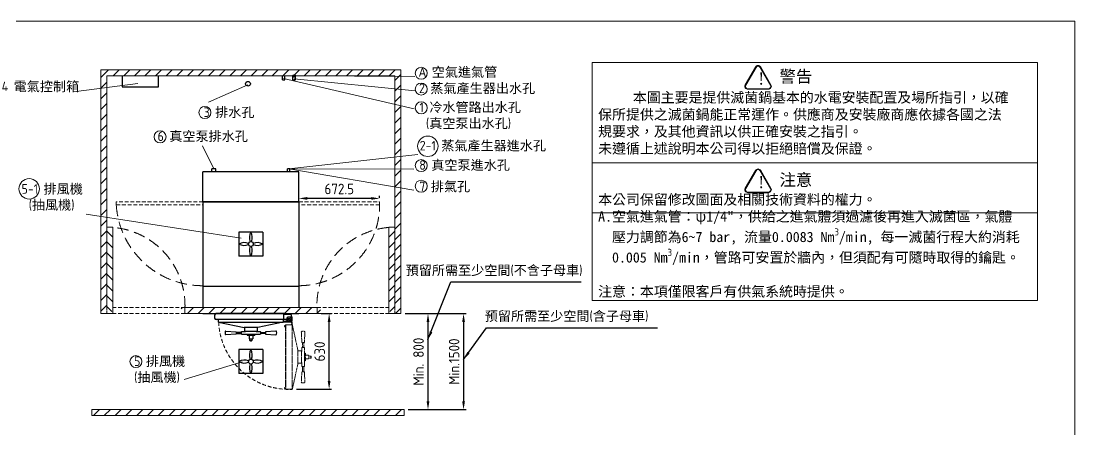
# Model space of a CAD drawing. Header units: millimetres. Extents: x -209246 to -196061, y -22838 to 2725.
# Drawn here: x -204840 to -196061, y -16975 to -13568 of the extents above; entities that cross this region are included whole.
import ezdxf

# ---------------------------------------------------------------- set-up
doc = ezdxf.new("R2010")
doc.units = ezdxf.units.MM
doc.header["$MEASUREMENT"] = 0
doc.linetypes.add('HIDDEN', pattern=[9.525, 6.35, -3.175])
doc.layers.get('0').update_dxf_attribs({"lineweight": 25})
for name, color, linetype, lineweight in [('D', 3, 'Continuous', 13), ('F', 7, 'Continuous', 15), ('H', 2, 'HIDDEN', 15), ('S', 4, 'Continuous', 15)]:
    doc.layers.add(name, color=color, linetype=linetype, lineweight=lineweight)
doc.styles.get("Standard").update_dxf_attribs({"font": 'KAIU.TTF'})
doc.styles.add('STU25', font='isocp2.shx')
doc.dimstyles.new('STU25', dxfattribs={"dimscale": 35, "dimtxt": 2.5, "dimasz": 2, "dimexe": 0.6, "dimexo": 1, "dimgap": 1, "dimtad": 1, "dimdsep": 46, "dimtxsty": 'STU25', "dimcen": 2, "dimazin": 2, "dimtfac": 1, "dimtmove": 0, "dimatfit": 3, "dimfxl": 0, "dimtolj": 1, "dimtzin": 0, "dimarcsym": 0})
doc.dimstyles.new('STU25$7', dxfattribs={"dimscale": 35, "dimtxt": 2.5, "dimasz": 2, "dimexe": 1.25, "dimexo": 0.625, "dimgap": 1, "dimtad": 0, "dimdec": 4, "dimdsep": 46, "dimtxsty": 'STU25', "dimcen": 2.5, "dimazin": 2, "dimtfac": 1, "dimtdec": 4, "dimtmove": 0, "dimatfit": 3, "dimfxl": 0, "dimtolj": 1, "dimtzin": 0, "dimarcsym": 0})

# ---------------------------------------------------------------- blocks, each defined once
blk = doc.blocks.new('*D12')
at = {"layer": 'D', "color": 0, "lineweight": -2}
for p, q in [((-202339.2, -16005.6), (-202252.3, -16005.6)), ((-202273.3, -16566), (-202273.3, -16075.6)), ((-202546, -16636), (-202252.3, -16636))]:
    blk.add_line(p, q, dxfattribs=at)
at = {"layer": 'D', "color": 0}
for points in [[(-202261.6, -16075.6), (-202285, -16075.6), (-202273.3, -16005.6)], [(-202285, -16566), (-202261.6, -16566), (-202273.3, -16636)]]:
    blk.add_solid(points, dxfattribs=at)
at = {"layer": 'Defpoints', "color": 0}
for p in [(-202374.2, -16005.6), (-202273.3, -16005.6), (-202581, -16636)]:
    blk.add_point(p, dxfattribs=at)
at = {"layer": 'D', "color": 0, "insert": (-202352, -16320.8), "char_height": 87.5, "attachment_point": 5, "rotation": 90, "style": 'STU25'}
blk.add_mtext('\\A1;{\\Fisocp2.shx;630}', dxfattribs=at)
blk = doc.blocks.new('*D15')
at = {"layer": 'D', "color": 0, "lineweight": -2}
for p, q in [((-201639.9, -16005.6), (-201428.7, -16005.6)), ((-201449.7, -16075.6), (-201449.7, -16735.6)), ((-201614.4, -16805.6), (-201428.7, -16805.6))]:
    blk.add_line(p, q, dxfattribs=at)
at = {"layer": 'D', "color": 0}
for points in [[(-201438, -16075.6), (-201461.3, -16075.6), (-201449.7, -16005.6)], [(-201461.3, -16735.6), (-201438, -16735.6), (-201449.7, -16805.6)]]:
    blk.add_solid(points, dxfattribs=at)
at = {"layer": 'Defpoints', "color": 0}
for p in [(-201674.9, -16005.6), (-201649.4, -16805.6), (-201449.7, -16805.6)]:
    blk.add_point(p, dxfattribs=at)
at = {"layer": 'D', "color": 0, "insert": (-201528.4, -16405.6), "char_height": 87.5, "attachment_point": 5, "rotation": 90, "style": 'STU25'}
blk.add_mtext('\\A1;{\\Fisocp2.shx;Min. 800}', dxfattribs=at)
blk = doc.blocks.new('*D16')
at = {"layer": 'D', "color": 0, "lineweight": -2}
for p, q in [((-201639.9, -16005.6), (-201132.6, -16005.6)), ((-201153.6, -16075.6), (-201153.6, -16735.6)), ((-201614.4, -16805.6), (-201132.6, -16805.6))]:
    blk.add_line(p, q, dxfattribs=at)
at = {"layer": 'D', "color": 0}
for points in [[(-201141.9, -16075.6), (-201165.2, -16075.6), (-201153.6, -16005.6)], [(-201165.2, -16735.6), (-201141.9, -16735.6), (-201153.6, -16805.6)]]:
    blk.add_solid(points, dxfattribs=at)
at = {"layer": 'Defpoints', "color": 0}
for p in [(-201674.9, -16005.6), (-201649.4, -16805.6), (-201153.6, -16805.6)]:
    blk.add_point(p, dxfattribs=at)
at = {"layer": 'D', "color": 0, "insert": (-201232.3, -16405.6), "char_height": 87.5, "attachment_point": 5, "rotation": 90, "style": 'STU25'}
blk.add_mtext('\\A1;{\\Fisocp2.shx;Min.1500}', dxfattribs=at)
blk = doc.blocks.new('*D19')
at = {"layer": 'D', "color": 0, "lineweight": -2}
for p, q in [((-202524.9, -15040.6), (-202524.9, -15024.8)), ((-201922.4, -15045.8), (-202454.9, -15045.8)), ((-201852.4, -15040.6), (-201852.4, -15024.8))]:
    blk.add_line(p, q, dxfattribs=at)
at = {"layer": 'D', "color": 0}
for points in [[(-202454.9, -15034.1), (-202454.9, -15057.4), (-202524.9, -15045.8)], [(-201922.4, -15057.4), (-201922.4, -15034.1), (-201852.4, -15045.8)]]:
    blk.add_solid(points, dxfattribs=at)
at = {"layer": 'Defpoints', "color": 0}
for p in [(-202524.9, -15045.8), (-202524.9, -15075.6), (-201852.4, -15075.6)]:
    blk.add_point(p, dxfattribs=at)
at = {"layer": 'D', "color": 0, "insert": (-202188.7, -14967), "char_height": 87.5, "attachment_point": 5, "style": 'STU25'}
blk.add_mtext('\\A1;672.5', dxfattribs=at)

msp = doc.modelspace()

# ---------------------------------------------------------------- hatches: boundary and pattern name
msp.add_hatch(color=256).paths.add_polyline_path([(-202564.443, -14014.823, 1), (-202564.443, -14036.344, 1)])
at = {"layer": 'D'}
h = msp.add_hatch(color=11, dxfattribs=at)
edge = h.paths.add_edge_path()
edge.add_line((-198721.418, -13951.118), (-198806.777, -14098.964))
edge.add_arc((-198785.127, -14111.464), 25, 149.9999999, 270)
edge.add_line((-198785.127, -14136.464), (-198614.409, -14136.464))
edge.add_arc((-198614.409, -14111.464), 25, 270, 389.9999999)
edge.add_line((-198592.758, -14098.964), (-198678.117, -13951.118))
edge.add_arc((-198699.768, -13963.618), 25, 30, 150)
edge = h.paths.add_edge_path(flags=16)
edge.add_arc((-198699.768, -13963.618), 20, 30, 150)
edge.add_line((-198717.088, -13953.618), (-198802.447, -14101.464))
edge.add_arc((-198785.127, -14111.464), 20, 149.9999999, 270)
edge.add_line((-198785.127, -14131.464), (-198614.409, -14131.464))
edge.add_arc((-198614.409, -14111.464), 20, 270, 389.9999999)
edge.add_line((-198597.088, -14101.464), (-198682.447, -13953.618))
h = msp.add_hatch(color=11, dxfattribs=at)
edge = h.paths.add_edge_path()
edge.add_ellipse((-198785.127, -14973.082), major_axis=(25, 0), ratio=1, start_angle=149.9999999, end_angle=270)
edge.add_line((-198785.127, -14998.082), (-198614.409, -14998.082))
edge.add_ellipse((-198614.409, -14973.082), major_axis=(25, 0), ratio=1, start_angle=270, end_angle=389.9999999)
edge.add_line((-198592.758, -14960.582), (-198678.117, -14812.736))
edge.add_ellipse((-198699.768, -14825.236), major_axis=(25, 0), ratio=1, start_angle=30, end_angle=150)
edge.add_line((-198721.418, -14812.736), (-198806.777, -14960.582))
edge = h.paths.add_edge_path(flags=16)
edge.add_ellipse((-198785.127, -14973.082), major_axis=(20, 0), ratio=1, start_angle=149.9999999, end_angle=270)
edge.add_line((-198785.127, -14993.082), (-198614.409, -14993.082))
edge.add_ellipse((-198614.409, -14973.082), major_axis=(20, 0), ratio=1, start_angle=270, end_angle=389.9999999)
edge.add_line((-198597.088, -14963.082), (-198682.447, -14815.236))
edge.add_ellipse((-198699.768, -14825.236), major_axis=(20, 0), ratio=1, start_angle=30, end_angle=150)
edge.add_line((-198717.088, -14815.236), (-198802.447, -14963.082))
at = {"layer": 'H', "ltscale": 5}
h = msp.add_hatch(dxfattribs=at)
h.set_pattern_fill('ANSI31', color=256, scale=500, style=0)
h.set_pattern_definition([(45, (14337.91, 207.79), (-44.194174, 44.194174), [])])
h.paths.add_polyline_path([(-204174.943, -16005.583), (-204174.943, -13975.583), (-201674.943, -13975.583), (-201674.943, -16005.583), (-201724.943, -16005.583), (-201724.943, -15955.583), (-201724.943, -14025.583), (-204124.943, -14025.583), (-204124.943, -15955.583), (-204124.943, -16005.583)])
h = msp.add_hatch(dxfattribs=at)
h.set_pattern_fill('ANSI31', color=256, scale=20, angle=270, style=0)
h.set_pattern_definition([(315, (29886.006, 142.28), (44.90128, 44.90128), [])])
h.paths.add_polyline_path([(-204124.943, -15286.368), (-204124.943, -15955.583), (-204099.943, -15998.885), (-204074.943, -15984.451), (-204074.943, -15286.368)])
h = msp.add_hatch(dxfattribs=at)
h.set_pattern_fill('ANSI31', color=256, scale=20, angle=270, style=0)
h.set_pattern_definition([(225, (-435735.89, 142.28), (-44.90128, 44.90128), [])])
h.paths.add_polyline_path([(-201724.943, -15286.368), (-201724.943, -15955.583), (-201749.943, -15998.885), (-201774.943, -15984.451), (-201774.943, -15286.368)])
h = msp.add_hatch(dxfattribs=at)
h.set_pattern_fill('ANSI31', color=256, scale=20, style=0)
h.set_pattern_definition([(45, (29836.006, 142.28), (-44.90128, 44.90128), [])])
h.paths.add_polyline_path([(-202344.158, -16005.583), (-202344.158, -15955.583), (-203505.727, -15955.583), (-203505.727, -16005.583)])
h = msp.add_hatch(dxfattribs=at)
h.set_pattern_fill('ANSI31', color=256, scale=20, style=0)
h.set_pattern_definition([(45, (14075.13, 207.79), (-44.90128, 44.90128), [])])
h.paths.add_polyline_path([(-204249.443, -16805.583), (-204249.443, -16855.583), (-201649.443, -16855.583), (-201649.443, -16805.583)])

# ---------------------------------------------------------------- linework, layer by layer
at = {"linetype": 'Continuous'}
for p, q in [((-202663.11, -14057.958), (-202663.11, -14025.583)), ((-202643.11, -14057.958), (-202643.11, -14025.583)), ((-202574.443, -14057.958), (-202574.443, -14025.583)), ((-202554.443, -14057.958), (-202554.443, -14025.583)), ((-202663.11, -14057.958), (-202643.11, -14057.958)), ((-202574.443, -14057.958), (-202554.443, -14057.958)), ((-203024.943, -15325.583), (-203024.943, -15525.583)), ((-202824.943, -15325.583), (-203024.943, -15325.583)), ((-202824.943, -15325.583), (-202824.943, -15525.583)), ((-202824.943, -15525.583), (-203024.943, -15525.583)), ((-202624.485, -16045.583), (-202624.485, -16069.583)), ((-202599.485, -16035.583), (-202614.485, -16035.583)), ((-202589.485, -16075.583), (-202589.485, -16045.583)), ((-203133.93, -16151.583), (-203046.93, -16156.083)), ((-202976.443, -16153.083), (-202976.443, -16122.583)), ((-202975.443, -16154.083), (-202976.443, -16153.083)), ((-202873.443, -16153.083), (-202874.443, -16154.083)), ((-202873.443, -16122.583), (-202873.443, -16153.083)), ((-202715.955, -16151.583), (-202802.955, -16156.083)), ((-202656.243, -16069.583), (-202624.485, -16069.583)), ((-202589.485, -16075.583), (-202656.243, -16075.583)), ((-203046.93, -16177.083), (-203133.93, -16181.583)), ((-203046.93, -16156.083), (-203046.93, -16177.083)), ((-203003.693, -16161.833), (-203046.93, -16161.833)), ((-203046.93, -16171.333), (-203003.693, -16171.333)), ((-203003.693, -16156.583), (-203002.193, -16155.083)), ((-203003.693, -16176.583), (-203003.693, -16156.583)), ((-203003.693, -16176.583), (-203002.193, -16178.083)), ((-203002.193, -16155.083), (-202969.943, -16155.083)), ((-203002.193, -16178.083), (-202847.693, -16178.083)), ((-202874.443, -16154.083), (-202975.443, -16154.083)), ((-202969.943, -16155.083), (-202969.943, -16154.083)), ((-202879.943, -16154.083), (-202879.943, -16155.083)), ((-202879.943, -16155.083), (-202847.693, -16155.083)), ((-202846.193, -16156.583), (-202847.693, -16155.083)), ((-202846.193, -16176.583), (-202847.693, -16178.083)), ((-202846.193, -16156.583), (-202846.193, -16176.583)), ((-202846.193, -16161.833), (-202802.955, -16161.833)), ((-202802.955, -16171.333), (-202846.193, -16171.333)), ((-202802.955, -16156.083), (-202802.955, -16177.083)), ((-202802.955, -16177.083), (-202715.955, -16181.583)), ((-203024.943, -16305.583), (-203024.943, -16505.583)), ((-202824.943, -16305.583), (-203024.943, -16305.583)), ((-202824.943, -16305.583), (-202824.943, -16505.583)), ((-202824.943, -16505.583), (-203024.943, -16505.583))]:
    msp.add_line(p, q, dxfattribs=at)
for p, q in [((-203324.943, -15075.583), (-203324.943, -14825.583)), ((-202524.943, -14825.583), (-203324.943, -14825.583)), ((-203249.943, -14825.583), (-203249.943, -14800.583)), ((-203217.943, -14800.583), (-203249.943, -14800.583)), ((-203217.943, -14825.583), (-203217.943, -14800.583)), ((-202619.943, -14825.583), (-202619.943, -14800.583)), ((-202599.943, -14800.583), (-202619.943, -14800.583)), ((-202599.943, -14825.583), (-202599.943, -14800.583)), ((-202524.943, -15075.583), (-202524.943, -14825.583)), ((-203324.943, -15075.583), (-203324.943, -15775.583)), ((-202524.943, -15075.583), (-203324.943, -15075.583)), ((-203324.943, -15075.583), (-202524.943, -15075.583)), ((-202524.943, -15075.583), (-202524.943, -15775.583)), ((-203324.943, -15775.583), (-203324.943, -15955.583)), ((-203324.943, -15775.583), (-202524.943, -15775.583)), ((-203324.943, -15775.583), (-202524.943, -15775.583)), ((-202524.943, -15775.583), (-202524.943, -15955.583)), ((-203324.943, -16005.583), (-202524.943, -16005.583)), ((-203227.443, -16017.583), (-203227.443, -16043.583)), ((-202634.443, -16005.583), (-203215.443, -16005.583)), ((-202634.443, -16055.583), (-203215.443, -16055.583)), ((-203193.643, -16076.783), (-203193.643, -16055.583)), ((-202656.243, -16055.583), (-202656.243, -16075.583)), ((-202649.449, -16050.583), (-202649.449, -16010.583)), ((-202649.449, -16010.583), (-202595.485, -16010.583)), ((-202649.449, -16050.583), (-202629.485, -16050.583)), ((-202629.485, -16010.583), (-202595.485, -16010.583)), ((-202629.485, -16050.583), (-202627.059, -16050.583)), ((-202605.485, -16065.583), (-202608.485, -16065.583)), ((-202604.985, -16065.583), (-202608.485, -16065.583)), ((-202589.485, -16016.583), (-202589.485, -16049.583)), ((-203193.643, -16076.783), (-202982.443, -16122.583)), ((-203193.38, -16075.583), (-202656.505, -16075.583)), ((-202867.443, -16122.583), (-202982.443, -16122.583)), ((-202656.243, -16076.783), (-202867.443, -16122.583)), ((-202956.693, -16177.983), (-202956.693, -16186.083)), ((-202956.693, -16178.083), (-202893.193, -16178.083)), ((-202956.693, -16186.083), (-202893.193, -16186.083)), ((-202939.943, -16186.083), (-202939.943, -16214.583)), ((-202939.943, -16214.583), (-202909.943, -16214.583)), ((-202933.443, -16230.583), (-202933.443, -16214.583)), ((-202933.443, -16230.583), (-202916.443, -16230.583)), ((-202931.443, -16232.583), (-202933.443, -16230.583)), ((-202918.443, -16232.583), (-202931.443, -16232.583)), ((-202918.443, -16232.583), (-202916.443, -16230.583)), ((-202916.443, -16214.583), (-202916.443, -16230.583)), ((-202909.943, -16186.083), (-202909.943, -16214.583)), ((-202893.193, -16178.083), (-202893.193, -16186.083))]:
    msp.add_line(p, q)
msp.add_lwpolyline([(-203998.746, -14025.583), (-203998.746, -14115.181), (-203694.057, -14115.181), (-203694.057, -14025.583)], dxfattribs=at)
for centre, radius in [((-202564.443, -14025.583), 10.761), ((-202949.443, -14090.583), 20), ((-202924.943, -15425.583), 20), ((-202924.943, -15425.583), 20), ((-202924.943, -15425.583), 20), ((-202924.943, -15425.583), 20), ((-202606.985, -16049.583), 6.45), ((-202924.943, -16405.583), 20), ((-202924.943, -16405.583), 20), ((-202924.943, -16405.583), 20), ((-202924.943, -16405.583), 20)]:
    msp.add_circle(centre, radius)
for centre, radius, start, end in [((-202843.918, -15371.459), 93.11, 150.4818019, 201.9770324), ((-203005.967, -15371.459), 93.11, 338.0229676, 29.5181981), ((-202979.067, -15506.608), 93.11, 68.0229676, 119.5181981), ((-202979.067, -15344.559), 93.11, 240.4818019, 291.9770324), ((-202843.918, -15479.708), 93.11, 158.0229676, 209.5181981), ((-203005.967, -15479.708), 93.11, 330.4818019, 21.9770324), ((-202870.818, -15506.608), 93.11, 60.4818019, 111.9770324), ((-202870.818, -15344.559), 93.11, 248.0229676, 299.5181981), ((-203215.443, -16017.583), 12, 90, 180), ((-203215.443, -16043.583), 12, 180, 270), ((-202634.443, -16017.583), 12, 35.6853347, 90), ((-202634.443, -16043.583), 12, 270, 320.4023845), ((-202627.059, -16053.583), 3, 12.1531975, 90), ((-202608.485, -16049.583), 16, 192.1531975, 270), ((-202605.485, -16049.583), 16, 270, 0), ((-202595.485, -16016.583), 6, 0, 90), ((-202929.193, -16227.185), 5.442, 218.6476153, 231.3523847), ((-202929.193, -16227.185), 5.442, 262.77462, 321.3523847), ((-202920.693, -16227.185), 5.442, 218.6476153, 277.22538), ((-202920.693, -16227.185), 5.442, 308.6476153, 321.3523847), ((-202843.918, -16351.459), 93.11, 150.4818019, 201.9770324), ((-203005.967, -16351.459), 93.11, 338.0229676, 29.5181981), ((-202979.067, -16486.608), 93.11, 68.0229676, 119.5181981), ((-202979.067, -16324.559), 93.11, 240.4818019, 291.9770324), ((-202870.818, -16486.608), 93.11, 60.4818019, 111.9770324), ((-202870.818, -16324.559), 93.11, 248.0229676, 299.5181981), ((-202843.918, -16459.708), 93.11, 158.0229676, 209.5181981), ((-203005.967, -16459.708), 93.11, 330.4818019, 21.9770324)]:
    msp.add_arc(centre, radius, start, end)
for centre, radius, start, end in [((-202614.485, -16045.583), 10, 90, 180), ((-202599.485, -16045.583), 10, 0, 90), ((-203133.93, -16156.59), 5.007, 84.0781277, 168.6471146), ((-202715.955, -16156.59), 5.007, 11.3528854, 95.9218723), ((-203084.158, -16166.583), 55.773, 168.6471146, 191.3528854), ((-203133.93, -16176.577), 5.007, 191.3528854, 270), ((-202715.955, -16176.577), 5.007, 270, 348.6471146), ((-202765.728, -16166.583), 55.773, 348.6471146, 11.3528854)]:
    msp.add_arc(centre, radius, start, end, dxfattribs=at)
at = {"layer": 'D', "color": 11}
for p, q in [((-198721.418, -13951.118), (-198806.777, -14098.964)), ((-198717.088, -13953.618), (-198802.447, -14101.464)), ((-198682.447, -13953.618), (-198597.088, -14101.464)), ((-198678.117, -13951.118), (-198592.758, -14098.964)), ((-198785.127, -14131.464), (-198614.409, -14131.464)), ((-198785.127, -14136.464), (-198614.409, -14136.464)), ((-198721.418, -14812.736), (-198806.777, -14960.582)), ((-198717.088, -14815.236), (-198802.447, -14963.082)), ((-198682.447, -14815.236), (-198597.088, -14963.082)), ((-198678.117, -14812.736), (-198592.758, -14960.582)), ((-198785.127, -14993.082), (-198614.409, -14993.082)), ((-198785.127, -14998.082), (-198614.409, -14998.082))]:
    msp.add_line(p, q, dxfattribs=at)
at = {"layer": 'D'}
for p, q in [((-202564.443, -14025.583), (-201560.114, -14028.606)), ((-203865.752, -14088.686), (-204379.911, -14154.615)), ((-203233.943, -14800.583), (-203327.091, -14606.682)), ((-202609.943, -14800.583), (-201533.896, -14679.888)), ((-202609.943, -14800.583), (-201566.903, -14800.905)), ((-202609.943, -14800.583), (-201566.602, -14977.355)), ((-203007.221, -15376.597), (-204296.574, -15176.132)), ((-202998.333, -16406.44), (-203481.923, -16555.493))]:
    msp.add_line(p, q, dxfattribs=at)
at = {"layer": 'D', "linetype": 'Continuous'}
for p, q in [((-202949.443, -14100.019), (-203277.114, -14243.342)), ((-202654.334, -14047.705), (-201565.67, -14300.581)), ((-202563.504, -14050.44), (-201557.534, -14148.589))]:
    msp.add_line(p, q, dxfattribs=at)
at = {"layer": 'D', "color": 11}
for points in [[(-200083.012, -13912.339), (-196372.837, -13912.339), (-196372.837, -14748.408), (-200083.012, -14748.408)], [(-200083.012, -14748.408), (-196372.837, -14748.408), (-196372.837, -15165.02), (-200083.012, -15165.02)], [(-200083.012, -15165.02), (-196372.837, -15165.02), (-196372.837, -15896.43), (-200083.012, -15896.43)]]:
    msp.add_lwpolyline(points, close=True, dxfattribs=at)
at = {"layer": 'D'}
for centre, radius in [((-201506.244, -14003.172), 50), ((-201506.244, -14134.297), 50), ((-203308.116, -14329.902), 50), ((-201505.449, -14291.093), 50), ((-203682.17, -14532.774), 50), ((-201451.298, -14611.339), 85), ((-201506.244, -14772.81), 50), ((-204772.15, -14966.097), 85), ((-201506.244, -14944.205), 50), ((-203882.44, -16405.825), 50)]:
    msp.add_circle(centre, radius, dxfattribs=at)
at = {"layer": 'D', "color": 11}
for centre, radius, start, end in [((-198699.768, -13963.618), 25, 30, 150), ((-198699.768, -13963.618), 20, 30, 150), ((-198785.127, -14111.464), 25, 149.9999999, 270), ((-198785.127, -14111.464), 20, 149.9999999, 270), ((-198614.409, -14111.464), 25, 270, 29.9999999), ((-198614.409, -14111.464), 20, 270, 29.9999999), ((-198699.768, -14825.236), 25, 30, 150), ((-198699.768, -14825.236), 20, 30, 150), ((-198785.127, -14973.082), 25, 149.9999999, 270), ((-198785.127, -14973.082), 20, 149.9999999, 270), ((-198614.409, -14973.082), 25, 270, 29.9999999), ((-198614.409, -14973.082), 20, 270, 29.9999999)]:
    msp.add_arc(centre, radius, start, end, dxfattribs=at)
at = {"layer": 'F', "color": 6}
msp.add_lwpolyline([(-209245.51, -13568.153), (-209245.51, -22838.153), (-196060.51, -22838.153), (-196060.51, -13568.153)], close=True, dxfattribs=at)
msp.add_lwpolyline([(-209245.51, -13568.153), (-209245.51, -22838.153), (-196060.51, -22838.153), (-196060.51, -13568.153)], close=True, dxfattribs=at)
at = {"layer": 'H', "ltscale": 5}
for p, q in [((-203324.943, -15075.583), (-204046.443, -15075.583)), ((-204046.443, -15075.583), (-204046.443, -15100.583)), ((-202524.943, -15075.583), (-201852.443, -15075.583)), ((-201852.443, -15075.583), (-201852.443, -15100.583)), ((-204046.443, -15100.583), (-203324.943, -15100.583)), ((-201852.443, -15100.583), (-202524.943, -15100.583)), ((-203474.943, -15955.583), (-204074.943, -15955.583)), ((-202374.158, -15955.583), (-201774.943, -15955.583)), ((-203474.943, -16005.583), (-204074.943, -16005.583)), ((-202374.158, -16005.583), (-201774.943, -16005.583))]:
    msp.add_line(p, q, dxfattribs=at)
at = {"layer": 'H'}
for p, q in [((-204124.943, -15955.583), (-204124.943, -16005.583)), ((-201724.943, -15955.583), (-201724.943, -16005.583)), ((-204124.943, -16005.583), (-204174.943, -16005.583)), ((-202620.985, -16042.083), (-202620.985, -16057.083)), ((-202580.985, -16032.083), (-202610.985, -16032.083)), ((-202580.985, -16032.083), (-202580.985, -16098.841)), ((-201724.943, -16005.583), (-201674.943, -16005.583)), ((-202637.985, -16105.502), (-202644.985, -16106.041)), ((-202644.985, -16106.041), (-202644.985, -16115.041)), ((-202644.985, -16115.041), (-202637.985, -16115.579)), ((-202637.985, -16099.041), (-202637.985, -16636.041)), ((-202637.985, -16099.041), (-202633.985, -16099.041)), ((-202633.985, -16098.841), (-202633.985, -16636.241)), ((-202633.985, -16098.841), (-202580.985, -16098.841)), ((-202633.985, -16099.041), (-202633.985, -16101.541)), ((-202610.985, -16067.083), (-202586.985, -16067.083)), ((-202586.985, -16098.841), (-202586.985, -16067.083)), ((-202580.985, -16635.978), (-202580.985, -16099.103)), ((-202579.785, -16098.841), (-202533.985, -16310.041)), ((-202504.985, -16158.553), (-202500.485, -16245.553)), ((-202479.485, -16245.553), (-202474.985, -16158.553)), ((-202533.985, -16310.041), (-202533.985, -16425.041)), ((-202533.985, -16316.041), (-202503.485, -16316.041)), ((-202503.485, -16316.041), (-202502.485, -16317.041)), ((-202502.485, -16317.041), (-202502.485, -16418.041)), ((-202502.485, -16322.541), (-202501.485, -16322.541)), ((-202499.985, -16288.791), (-202501.485, -16290.291)), ((-202501.485, -16322.541), (-202501.485, -16290.291)), ((-202500.485, -16245.553), (-202479.485, -16245.553)), ((-202499.985, -16288.791), (-202479.985, -16288.791)), ((-202494.735, -16288.791), (-202494.735, -16245.553)), ((-202485.235, -16245.553), (-202485.235, -16288.791)), ((-202479.985, -16288.791), (-202478.485, -16290.291)), ((-202478.485, -16444.791), (-202478.485, -16290.291)), ((-202501.485, -16412.541), (-202502.485, -16412.541)), ((-202501.485, -16444.791), (-202501.485, -16412.541)), ((-202478.585, -16399.291), (-202470.485, -16399.291)), ((-202478.485, -16399.291), (-202478.485, -16335.791)), ((-202478.485, -16335.791), (-202470.485, -16335.791)), ((-202470.485, -16399.291), (-202470.485, -16335.791)), ((-202470.485, -16352.541), (-202441.985, -16352.541)), ((-202470.485, -16382.541), (-202441.985, -16382.541)), ((-202441.985, -16382.541), (-202441.985, -16352.541)), ((-202441.985, -16359.041), (-202425.985, -16359.041)), ((-202425.985, -16376.041), (-202441.985, -16376.041)), ((-202425.985, -16376.041), (-202425.985, -16359.041)), ((-202423.985, -16361.041), (-202425.985, -16359.041)), ((-202423.985, -16374.041), (-202425.985, -16376.041)), ((-202423.985, -16361.041), (-202423.985, -16374.041)), ((-202579.785, -16636.241), (-202533.985, -16425.041)), ((-202503.485, -16419.041), (-202533.985, -16419.041)), ((-202504.985, -16576.528), (-202500.485, -16489.528)), ((-202502.485, -16418.041), (-202503.485, -16419.041)), ((-202499.985, -16446.291), (-202501.485, -16444.791)), ((-202500.485, -16489.528), (-202479.485, -16489.528)), ((-202479.985, -16446.291), (-202499.985, -16446.291)), ((-202494.735, -16446.291), (-202494.735, -16489.528)), ((-202485.235, -16489.528), (-202485.235, -16446.291)), ((-202479.985, -16446.291), (-202478.485, -16444.791)), ((-202479.485, -16489.528), (-202474.985, -16576.528)), ((-202644.985, -16620.041), (-202637.985, -16619.502)), ((-202644.985, -16629.041), (-202644.985, -16620.041)), ((-202637.985, -16629.579), (-202644.985, -16629.041)), ((-202637.985, -16636.041), (-202633.985, -16636.041)), ((-202633.985, -16633.541), (-202633.985, -16636.041)), ((-202579.785, -16636.241), (-202633.985, -16636.241))]:
    msp.add_line(p, q, dxfattribs=at)
at = {"layer": 'H', "ltscale": 15}
for centre, radius, start, end in [((-203328.326, -15053.372), 719.667, 183.761362, 270.2693496), ((-202528.43, -15097.044), 675.997, 270.2956032, 359.6999839), ((-204127.554, -15938.938), 653.608, 358.5407222, 85.3830663), ((-201722.223, -15938.269), 652.949, 94.631157, 181.5194828)]:
    msp.add_arc(centre, radius, start, end, dxfattribs=at)
at = {"layer": 'H'}
for centre, radius, start, end in [((-202610.985, -16042.083), 10, 90, 180), ((-202610.985, -16057.083), 10, 180, 270), ((-202489.985, -16208.326), 55.773, 78.6471146, 101.3528854), ((-202499.979, -16158.553), 5.007, 101.3528854, 185.9218723), ((-202479.992, -16158.553), 5.007, 0, 78.6471146), ((-202429.384, -16363.291), 5.442, 38.6476153, 51.3523847), ((-202429.384, -16363.291), 5.442, 308.6476153, 7.22538), ((-202429.384, -16371.791), 5.442, 352.77462, 51.3523847), ((-202429.384, -16371.791), 5.442, 308.6476153, 321.3523847), ((-202499.979, -16576.528), 5.007, 174.0781277, 258.6471146), ((-202489.985, -16526.756), 55.773, 258.6471146, 281.3528854), ((-202479.992, -16576.528), 5.007, 281.3528854, 360)]:
    msp.add_arc(centre, radius, start, end, dxfattribs=at)
at = {"layer": 'H', "ltscale": 5}
msp.add_arc((-202606.985, -16049.583), 587.288, 182.6545812, 272.6545812, dxfattribs=at)
at = {"layer": 'S', "linetype": 'Continuous'}
for p, q in [((-204174.943, -13975.583), (-201674.943, -13975.583)), ((-204174.943, -13975.583), (-204174.943, -16005.583)), ((-204124.943, -14025.583), (-204124.943, -15955.583)), ((-204124.943, -14025.583), (-201724.943, -14025.583)), ((-201724.943, -14025.583), (-201724.943, -15955.583)), ((-201674.943, -13975.583), (-201674.943, -16005.583)), ((-203474.943, -15955.583), (-202374.158, -15955.583)), ((-204174.943, -16005.583), (-204096.075, -16005.583)), ((-204074.943, -16005.583), (-204174.943, -16005.583)), ((-203474.943, -16005.583), (-202374.158, -16005.583)), ((-201774.943, -16005.583), (-201674.943, -16005.583))]:
    msp.add_line(p, q, dxfattribs=at)
at = {"layer": 'S'}
for p, q in [((-204124.943, -15286.368), (-204124.943, -15955.583)), ((-204074.943, -15286.368), (-204124.943, -15286.368)), ((-204074.943, -16005.583), (-204074.943, -15286.368)), ((-201774.943, -16005.583), (-201774.943, -15286.368)), ((-201774.943, -15286.368), (-201724.943, -15286.368)), ((-203474.943, -16005.583), (-203474.943, -15955.583)), ((-202374.158, -16005.583), (-202374.158, -15955.583)), ((-204249.443, -16805.583), (-201649.443, -16805.583)), ((-204249.443, -16805.583), (-204249.443, -16855.583)), ((-204249.443, -16855.583), (-201649.443, -16855.583)), ((-201649.443, -16805.583), (-201649.443, -16855.583))]:
    msp.add_line(p, q, dxfattribs=at)

# ---------------------------------------------------------------- texts
at = {"layer": 'D', "color": 11, "attachment_point": 1}
for s, insert, char_height in [('{\\Fisocp2.shx;\\C3;A \\f標楷體|b0|i0|c136|p65;空氣進氣管}', (-201528.869, -13952.307), 80), ('{\\Fisocp2.shx;\\C3;4 \\f標楷體|b0|i0|c136|p65;電氣控制箱}', (-205001.124, -14072.632), 80), ('{\\Fisocp3.shx;\\C3;2 \\f標楷體|b0|i0|c136|p65;蒸氣產生器出水孔}', (-201524.937, -14088.43), 80), ('\\A1;\\P     本圖主要是提供滅菌鍋基本的水電安裝配置及場所指引，以確\\P保所提供之滅菌鍋能正常運作。供應商及安裝廠商應依據各國之法\\P規要求，及其他資訊以供正確安裝之指引。\\P未遵循上述說明本公司得以拒絕賠償及保證。\\P\\P\\P本公司保留修改圖面及相關技術資料的權力。\\PA.空氣進氣管：{\\f細明體|b0|i0|c136|p48;ψ}1/4"，供給之進氣體須過濾後再進入滅菌區，氣體\\P  壓力調節為6~7 bar, 流量0.0083 Nm{\\Fisocp2.shx;\\H0.7x;\\S3^ ;}/min, 每一滅菌行程大約消耗\\P  0.005 Nm{\\Fisocp2.shx;\\H0.7x;\\S3^ ;}/min，管路可安置於牆內，但須配有可隨時取得的鑰匙。\\P\\P注意：本項僅限客戶有供氣系統時提供。', (-200032.322, -14020.167), 85), ('{\\Fisocp2.shx;\\C3;3 \\f標楷體|b0|i0|c136|p65;排水孔}', (-203319.339, -14287.834), 80), ('{\\Fisocp2.shx;\\C3;1 \\f標楷體|b0|i0|c136|p65;冷水管路出水孔\\P \\Fisocp2.shx;(\\f標楷體|b0|i0|c136|p65;真空泵出水孔\\Fisocp2.shx;)}', (-201520.953, -14246.673), 80), ('{\\Fisocp2.shx;\\C3;6 \\f標楷體|b0|i0|c136|p65;真空泵排水孔}', (-203702.438, -14487.397), 80), ('{\\Fisocp2.shx;\\C3;2-1 \\f標楷體|b0|i0|c136|p65;蒸氣產生器進水孔}', (-201518.878, -14566.112), 80), ('{\\Fisocp2.shx;\\C3;8 \\f標楷體|b0|i0|c136|p65;真空泵進水孔}', (-201522.021, -14727.44), 80), ('{\\Fisocp2.shx;\\C3;5-1 \\f標楷體|b0|i0|c136|p65;排風機\\P\\f???|b0|i0|c0|p65;  \\Fisocp2.shx;(\\f標楷體|b0|i0|c136|p65;抽風機\\Fisocp2.shx;)}', (-204835.225, -14926.715), 80), ('{\\Fisocp2.shx;\\C3;7 \\f標楷體|b0|i0|c136|p65;排氣孔}', (-201521.866, -14906.218), 80), ('{\\C3;預留所需至少空間\\Fisocp2.shx;(\\f標楷體|b0|i0|c136|p65;不含子母車\\Fisocp2.shx;)}', (-201635.344, -15604.517), 80), ('{\\C3;預留所需至少空間\\Fisocp2.shx;(\\f標楷體|b0|i0|c136|p65;含子母車\\Fisocp2.shx;)}', (-200976.95, -15986.133), 80), ('{\\Fisocp2.shx;\\C3;5 \\f標楷體|b0|i0|c136|p65;排風機\\P\\Fisocp2.shx;(\\f標楷體|b0|i0|c136|p65;抽風機\\Fisocp2.shx;)}', (-203897.959, -16361.522), 80)]:
    msp.add_mtext(s, dxfattribs=dict(at, insert=insert, char_height=char_height))
at = {"layer": 'D', "color": 11, "char_height": 100, "attachment_point": 1, "style": 'STU25'}
for s, insert in [('{\\f標楷體|b0|i0|c136|p65;!}', (-198708.079, -13998.348)), ('{\\f標楷體|b0|i0|c136|p65;警告}', (-198521.566, -13978.98)), ('{\\f標楷體|b0|i0|c136|p65;注意}', (-198521.566, -14840.597)), ('{\\f標楷體|b0|i0|c136|p65;!}', (-198708.079, -14859.965))]:
    msp.add_mtext(s, dxfattribs=dict(at, insert=insert))

# ---------------------------------------------------------------- dimensions: what is measured, and where the dimension line sits
at = {"layer": 'D'}
dim = msp.add_linear_dim(base=(-202524.943, -15045.75), p1=(-201852.443, -15075.583), p2=(-202524.943, -15075.583), dimstyle='STU25', dxfattribs=at)
dim.commit()
dim.dimension.update_dxf_attribs({"geometry": '*D19', "text_midpoint": (-202188.693, -14967)})
dim = msp.add_linear_dim(base=(-202273.286, -16005.583), p1=(-202580.985, -16635.978), p2=(-202374.158, -16005.583), angle=90, text='{\\Fisocp2.shx;630}', dimstyle='STU25', dxfattribs=at)
dim.commit()
dim.dimension.update_dxf_attribs({"geometry": '*D12', "text_midpoint": (-202352.036, -16320.781)})
for base, text, picture, middle in [((-201449.677, -16805.583), '{\\Fisocp2.shx;Min. <>}', '*D15', (-201449.677, -16405.583)), ((-201153.572, -16805.583), '{\\Fisocp2.shx;Min.1500}', '*D16', (-201153.572, -16405.583))]:
    dim = msp.add_linear_dim(base=base, p1=(-201674.943, -16005.583), p2=(-201649.443, -16805.583), angle=90, text=text, dimstyle='STU25', dxfattribs=at)
    dim.commit()
    dim.dimension.update_dxf_attribs({"geometry": picture, "text_midpoint": middle, "dimtype": 160})

# ---------------------------------------------------------------- leaders
for points in [[(-201449.677, -16222.56), (-201258.339, -15741.089), (-200174.449, -15741.089)], [(-201153.572, -16388.256), (-200962.042, -16122.705), (-199537.738, -16122.705)]]:
    msp.add_leader(points, dimstyle='STU25$7', override={"dimgap": 1, "dimtad": 0}, dxfattribs=at)

doc.saveas('drawing.dxf')
